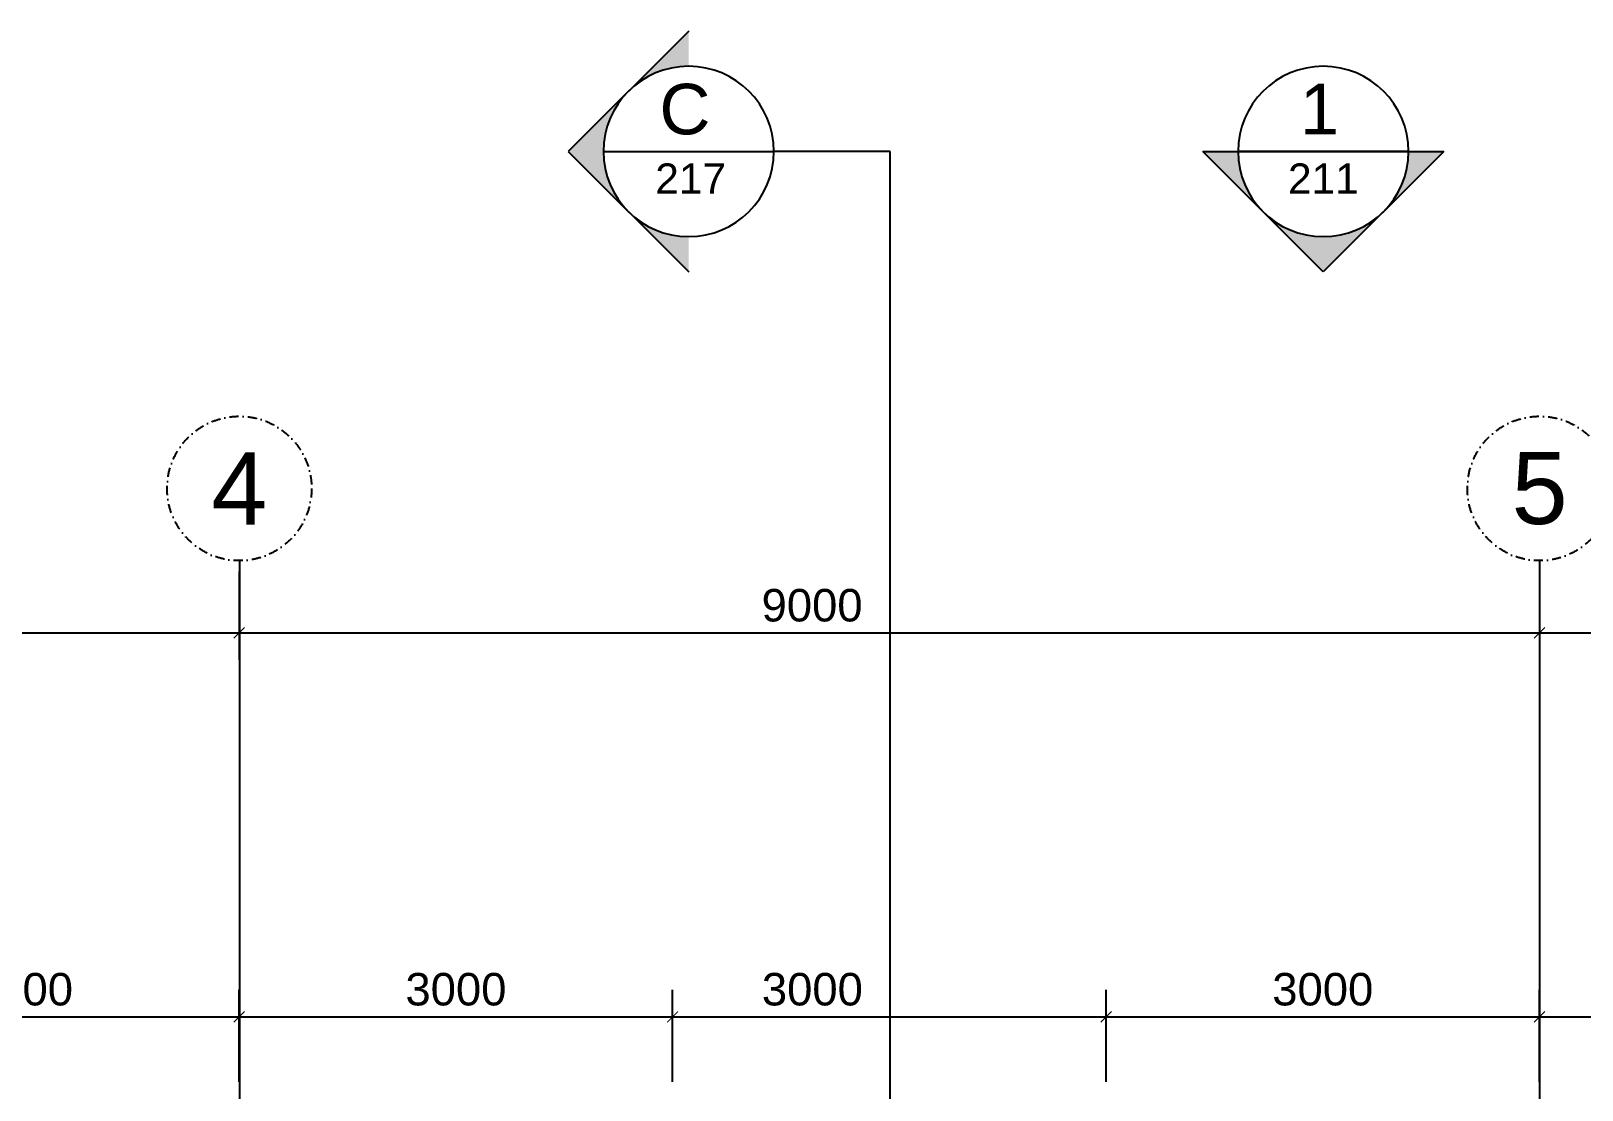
# Model space of a CAD drawing. Header units: millimetres. Extents: x 0 to 70486, y 148 to 42536.
# Drawn here: x 34058 to 44793, y 35202 to 42536 of the extents above; entities that cross this region are included whole.
import ezdxf

# ---------------------------------------------------------------- set-up
doc = ezdxf.new("R2010")
doc.units = ezdxf.units.MM
doc.linetypes.add('CENTERX2', pattern=[101.60000000000001, 63.5, -12.7, 12.7, -12.7])
doc.linetypes.add('DASHDOT', pattern=[25.4, 12.7, -6.35, 0, -6.35])
doc.layers.get('Defpoints').update_dxf_attribs({"color": 8})
for name, color, linetype in [('DLN020__', 8, 'DASHDOT'), ('GBP Dim', 8, 'Continuous'), ('GBP_MARKS', 8, 'Continuous'), ('grid', 8, 'CENTERX2'), ('RCP_text', 8, 'Continuous'), ('TEXT Ref', 8, 'Continuous')]:
    doc.layers.add(name, color=color, linetype=linetype)
doc.styles.add('BH', font='arial.ttf')
doc.styles.add('SWIS721LT450', font='swissl.ttf')
doc.dimstyles.new('200 GBP', dxfattribs={"dimscale": 1.5, "dimtxt": 150, "dimasz": 50, "dimexe": 125, "dimexo": 50, "dimgap": 50, "dimtad": 1, "dimdec": 0, "dimzin": 0, "dimdsep": 46, "dimtxsty": 'BH', "dimblk": 'ARCHTICK', "dimcen": 0.09, "dimdle": 125, "dimclrd": 9, "dimclre": 9, "dimclrt": 1, "dimadec": 0, "dimazin": 0, "dimtfac": 1, "dimtdec": 0, "dimtix": 1, "dimtmove": 2, "dimatfit": 3, "dimldrblk": 'ARCHTICK', "dimfxl": 300, "dimfxlon": 1, "dimtolj": 1, "dimtzin": 0, "dimarcsym": 0})

# ---------------------------------------------------------------- blocks, each defined once
blk = doc.blocks.new('_ArchTick')
at = {"color": 0, "const_width": 0.1}
blk.add_lwpolyline([(0.5, 0.5), (-0.5, -0.5)], dxfattribs=at)
blk = doc.blocks.new('*D280')
at = {"layer": 'Defpoints', "color": 0, "transparency": 16777216}
for p in [(26499.00560949474, 38867.78641115013), (35499.00560949474, 38867.78641069878), (35499.00560949474, 38367.7864106549)]:
    blk.add_point(p, dxfattribs=at)
at = {"layer": 'GBP Dim', "color": 9, "lineweight": -2, "transparency": 16777216}
for p, q in [((26499.00560949474, 38792.78641115013), (26499.00560949474, 38180.2864106549)), ((35499.00560949474, 38792.78641069878), (35499.00560949474, 38180.2864106549)), ((26311.50560949474, 38367.7864106549), (35686.50560949474, 38367.7864106549))]:
    blk.add_line(p, q, dxfattribs=at)
at = {"layer": 'GBP Dim', "color": 9, "lineweight": -2, "transparency": 16777216, "xscale": 75, "yscale": 75, "zscale": 75, "rotation": 180}
blk.add_blockref('_ArchTick', (26499.00560949474, 38367.7864106549), dxfattribs=at)
at = {"layer": 'GBP Dim', "color": 9, "lineweight": -2, "transparency": 16777216, "xscale": 75, "yscale": 75, "zscale": 75}
blk.add_blockref('_ArchTick', (35499.00560949474, 38367.7864106549), dxfattribs=at)
at = {"layer": 'GBP Dim', "transparency": 16777216, "insert": (30999.00560949474, 38557.66533289228), "char_height": 225, "attachment_point": 5, "style": 'BH'}
blk.add_mtext('\\A1;9000', dxfattribs=at)
blk = doc.blocks.new('*D281')
at = {"layer": 'Defpoints', "color": 0, "transparency": 16777216}
for p in [(35499.00560949473, 38867.78641066863), (44499.00560949476, 38867.78641018714), (44499.00560949476, 38367.78641015012)]:
    blk.add_point(p, dxfattribs=at)
at = {"layer": 'GBP Dim', "color": 9, "lineweight": -2, "transparency": 16777216}
for p, q in [((35499.00560949473, 38792.78641066863), (35499.00560949473, 38180.28641015012)), ((44499.00560949476, 38792.78641018714), (44499.00560949476, 38180.28641015012)), ((35311.50560949473, 38367.78641015012), (44686.50560949476, 38367.78641015012))]:
    blk.add_line(p, q, dxfattribs=at)
at = {"layer": 'GBP Dim', "color": 9, "lineweight": -2, "transparency": 16777216, "xscale": 75, "yscale": 75, "zscale": 75, "rotation": 180}
blk.add_blockref('_ArchTick', (35499.00560949473, 38367.78641015012), dxfattribs=at)
at = {"layer": 'GBP Dim', "color": 9, "lineweight": -2, "transparency": 16777216, "xscale": 75, "yscale": 75, "zscale": 75}
blk.add_blockref('_ArchTick', (44499.00560949476, 38367.78641015012), dxfattribs=at)
at = {"layer": 'GBP Dim', "transparency": 16777216, "insert": (39464.14998830494, 38557.66533238755), "char_height": 225, "attachment_point": 5, "style": 'BH'}
blk.add_mtext('\\A1;9000', dxfattribs=at)
blk = doc.blocks.new('*D282')
at = {"layer": 'Defpoints', "color": 0, "transparency": 16777216}
for p in [(44499.00560949474, 38867.78641015699), (53499.00560949474, 38867.78640816105), (53499.00560949474, 38367.78640964534)]:
    blk.add_point(p, dxfattribs=at)
at = {"layer": 'GBP Dim', "color": 9, "lineweight": -2, "transparency": 16777216}
for p, q in [((44499.00560949474, 38792.78641015699), (44499.00560949474, 38180.28640964534)), ((53499.00560949474, 38792.78640816105), (53499.00560949474, 38180.28640964534)), ((44311.50560949474, 38367.78640964534), (53686.50560949474, 38367.78640964534))]:
    blk.add_line(p, q, dxfattribs=at)
at = {"layer": 'GBP Dim', "color": 9, "lineweight": -2, "transparency": 16777216, "xscale": 75, "yscale": 75, "zscale": 75, "rotation": 180}
blk.add_blockref('_ArchTick', (44499.00560949474, 38367.78640964534), dxfattribs=at)
at = {"layer": 'GBP Dim', "color": 9, "lineweight": -2, "transparency": 16777216, "xscale": 75, "yscale": 75, "zscale": 75}
blk.add_blockref('_ArchTick', (53499.00560949474, 38367.78640964534), dxfattribs=at)
at = {"layer": 'GBP Dim', "transparency": 16777216, "insert": (48999.00560949474, 38557.66533188272), "char_height": 225, "attachment_point": 5, "style": 'BH'}
blk.add_mtext('\\A1;9000', dxfattribs=at)
blk = doc.blocks.new('*D412')
at = {"layer": 'Defpoints', "color": 0, "transparency": 16777216}
for p in [(35499.00560709574, 35708.28641282069), (35499.00560709574, 31437.21383026778), (32499.00575241354, 31217.09152486606)]:
    blk.add_point(p, dxfattribs=at)
at = {"layer": 'GBP Dim', "color": 9, "lineweight": -2, "transparency": 16777216}
for p, q in [((32499.00575241354, 35258.28641282069), (32499.00575241354, 35895.78641282069)), ((35499.00560709574, 35258.28641282069), (35499.00560709574, 35895.78641282069)), ((32311.50575241354, 35708.28641282069), (35686.50560709574, 35708.28641282069))]:
    blk.add_line(p, q, dxfattribs=at)
at = {"layer": 'GBP Dim', "color": 9, "lineweight": -2, "transparency": 16777216, "xscale": 75, "yscale": 75, "zscale": 75, "rotation": 180}
blk.add_blockref('_ArchTick', (32499.00575241354, 35708.28641282069), dxfattribs=at)
at = {"layer": 'GBP Dim', "color": 9, "lineweight": -2, "transparency": 16777216, "xscale": 75, "yscale": 75, "zscale": 75}
blk.add_blockref('_ArchTick', (35499.00560709574, 35708.28641282069), dxfattribs=at)
at = {"layer": 'GBP Dim', "transparency": 16777216, "insert": (33999.00567975464, 35898.24207448508), "char_height": 225, "attachment_point": 5, "style": 'BH'}
blk.add_mtext('\\A1;3000', dxfattribs=at)
blk = doc.blocks.new('*D413')
at = {"layer": 'Defpoints', "color": 0, "transparency": 16777216}
for p in [(38499.00560712855, 35708.28641282069), (38499.00560712855, 31657.09152432263), (35499.00560709574, 31437.21383026778)]:
    blk.add_point(p, dxfattribs=at)
at = {"layer": 'GBP Dim', "color": 9, "lineweight": -2, "transparency": 16777216}
for p, q in [((35499.00560709574, 35258.28641282069), (35499.00560709574, 35895.78641282069)), ((38499.00560712855, 35258.28641282069), (38499.00560712855, 35895.78641282069)), ((35311.50560709574, 35708.28641282069), (38686.50560712855, 35708.28641282069))]:
    blk.add_line(p, q, dxfattribs=at)
at = {"layer": 'GBP Dim', "color": 9, "lineweight": -2, "transparency": 16777216, "xscale": 75, "yscale": 75, "zscale": 75, "rotation": 180}
blk.add_blockref('_ArchTick', (35499.00560709574, 35708.28641282069), dxfattribs=at)
at = {"layer": 'GBP Dim', "color": 9, "lineweight": -2, "transparency": 16777216, "xscale": 75, "yscale": 75, "zscale": 75}
blk.add_blockref('_ArchTick', (38499.00560712855, 35708.28641282069), dxfattribs=at)
at = {"layer": 'GBP Dim', "transparency": 16777216, "insert": (36999.00560711214, 35898.24207448508), "char_height": 225, "attachment_point": 5, "style": 'BH'}
blk.add_mtext('\\A1;3000', dxfattribs=at)
blk = doc.blocks.new('*D414')
at = {"layer": 'Defpoints', "color": 0, "transparency": 16777216}
for p in [(41499.00560739341, 35708.28641282069), (41499.00560739341, 31877.213829746), (38499.00560712855, 31657.09152432263)]:
    blk.add_point(p, dxfattribs=at)
at = {"layer": 'GBP Dim', "color": 9, "lineweight": -2, "transparency": 16777216}
for p, q in [((38499.00560712855, 35258.28641282069), (38499.00560712855, 35895.78641282069)), ((41499.00560739341, 35258.28641282069), (41499.00560739341, 35895.78641282069)), ((38311.50560712855, 35708.28641282069), (41686.50560739341, 35708.28641282069))]:
    blk.add_line(p, q, dxfattribs=at)
at = {"layer": 'GBP Dim', "color": 9, "lineweight": -2, "transparency": 16777216, "xscale": 75, "yscale": 75, "zscale": 75, "rotation": 180}
blk.add_blockref('_ArchTick', (38499.00560712855, 35708.28641282069), dxfattribs=at)
at = {"layer": 'GBP Dim', "color": 9, "lineweight": -2, "transparency": 16777216, "xscale": 75, "yscale": 75, "zscale": 75}
blk.add_blockref('_ArchTick', (41499.00560739341, 35708.28641282069), dxfattribs=at)
at = {"layer": 'GBP Dim', "transparency": 16777216, "insert": (39466.1304761871, 35898.24207448505), "char_height": 225, "attachment_point": 5, "style": 'BH'}
blk.add_mtext('\\A1;3000', dxfattribs=at)
blk = doc.blocks.new('*D415')
at = {"layer": 'Defpoints', "color": 0, "transparency": 16777216}
for p in [(44499.00560740501, 35708.28641282069), (44499.00560740501, 32097.21382947499), (41499.00560739341, 31877.213829746)]:
    blk.add_point(p, dxfattribs=at)
at = {"layer": 'GBP Dim', "color": 9, "lineweight": -2, "transparency": 16777216}
for p, q in [((41499.00560739341, 35258.28641282069), (41499.00560739341, 35895.78641282069)), ((44499.00560740501, 35258.28641282069), (44499.00560740501, 35895.78641282069)), ((41311.50560739341, 35708.28641282069), (44686.50560740501, 35708.28641282069))]:
    blk.add_line(p, q, dxfattribs=at)
at = {"layer": 'GBP Dim', "color": 9, "lineweight": -2, "transparency": 16777216, "xscale": 75, "yscale": 75, "zscale": 75, "rotation": 180}
blk.add_blockref('_ArchTick', (41499.00560739341, 35708.28641282069), dxfattribs=at)
at = {"layer": 'GBP Dim', "color": 9, "lineweight": -2, "transparency": 16777216, "xscale": 75, "yscale": 75, "zscale": 75}
blk.add_blockref('_ArchTick', (44499.00560740501, 35708.28641282069), dxfattribs=at)
at = {"layer": 'GBP Dim', "transparency": 16777216, "insert": (42999.00560739921, 35898.24207448508), "char_height": 225, "attachment_point": 5, "style": 'BH'}
blk.add_mtext('\\A1;3000', dxfattribs=at)
blk = doc.blocks.new('*D416')
at = {"layer": 'Defpoints', "color": 0, "transparency": 16777216}
for p in [(47499.00560704226, 35708.28641282069), (44499.00560740501, 32097.21382947499), (47499.00560704226, 31815.87026250525)]:
    blk.add_point(p, dxfattribs=at)
at = {"layer": 'GBP Dim', "color": 9, "lineweight": -2, "transparency": 16777216}
for p, q in [((44499.00560740501, 35258.28641282069), (44499.00560740501, 35895.78641282069)), ((47499.00560704226, 35258.28641282069), (47499.00560704226, 35895.78641282069)), ((44311.50560740501, 35708.28641282069), (47686.50560704226, 35708.28641282069))]:
    blk.add_line(p, q, dxfattribs=at)
at = {"layer": 'GBP Dim', "color": 9, "lineweight": -2, "transparency": 16777216, "xscale": 75, "yscale": 75, "zscale": 75, "rotation": 180}
blk.add_blockref('_ArchTick', (44499.00560740501, 35708.28641282069), dxfattribs=at)
at = {"layer": 'GBP Dim', "color": 9, "lineweight": -2, "transparency": 16777216, "xscale": 75, "yscale": 75, "zscale": 75}
blk.add_blockref('_ArchTick', (47499.00560704226, 35708.28641282069), dxfattribs=at)
at = {"layer": 'GBP Dim', "transparency": 16777216, "insert": (45999.00560722363, 35898.24207448508), "char_height": 225, "attachment_point": 5, "style": 'BH'}
blk.add_mtext('\\A1;3000', dxfattribs=at)
blk = doc.blocks.new('A$C65CE4B9A')
at = {"layer": 'DLN020__', "ltscale": 5}
for centre in [(-31999.99999872457, 11000.00000184932), (-22999.99999872455, 11000.00000133767)]:
    blk.add_circle(centre, 500, dxfattribs=at)
at = {"layer": 'grid', "ltscale": 200}
for p, q in [((-31999.99999973627, 10500.00000184932), (-32000.00000136859, -20449.99999957926)), ((-22999.99999973627, 10500.00000133767), (-23000.00000136859, -20449.99999957926))]:
    blk.add_line(p, q, dxfattribs=at)
at = {"layer": 'DLN020__', "ltscale": 5, "char_height": 500, "width": 746.1634643803918, "attachment_point": 5, "style": 'SWIS721LT450'}
for s, insert in [('4', (-31999.99999872457, 11000.00000184932)), ('5', (-22999.99999872455, 11000.00000133767))]:
    blk.add_mtext(s, dxfattribs=dict(at, insert=insert))

msp = doc.modelspace()

# ---------------------------------------------------------------- hatches: boundary and pattern name
at = {"layer": 'GBP_MARKS'}
h = msp.add_hatch(color=256, dxfattribs=at)
edge = h.paths.add_edge_path()
edge.add_arc((38609.93232276697, 41701.88274774142), 589.8635636727558, 450, 495.00000000001603, ccw=False)
edge.add_line((38609.93232276697, 42291.74631141429), (38609.93232276697, 42536.07579943677))
edge.add_line((38609.93232276697, 42536.07579943677), (38192.83579691905, 42118.9792735891))
edge = h.paths.add_edge_path()
edge.add_arc((38609.93232276697, 41701.88274774142), 589.8635636727558, 225.000000000008, 270, ccw=False)
edge.add_line((38192.83579691952, 41284.78622189362), (38609.93232276697, 40867.68969604594))
edge.add_line((38609.93232276697, 40867.68969604594), (38609.93232276697, 41112.01918406866))
edge = h.paths.add_edge_path()
edge.add_arc((38609.93232276697, 41701.88274774142), 589.8635636727558, 135.000000000016, 225.000000000008, ccw=False)
edge.add_line((38192.83579691905, 42118.9792735891), (37775.73927107161, 41701.88274774142))
edge.add_line((37775.73927107161, 41701.88274774142), (38192.83579691952, 41284.78622189397))
h = msp.add_hatch(color=256, dxfattribs=at)
edge = h.paths.add_edge_path(flags=16)
edge.add_line((43592.37311965802, 41701.88274774142), (42412.64599231274, 41701.88274774118))
edge.add_arc((43002.50955598585, 41701.88274774142), 589.8635636727558, 180, 360)
h.paths.add_polyline_path([(42168.31650429049, 41701.88274774142), (43836.7026076812, 41701.88274774142), (43002.50955598585, 40867.68969604571)])
at = {"layer": 'RCP_text'}
h = msp.add_hatch(color=256, dxfattribs=at)
edge = h.paths.add_edge_path()
edge.add_arc((38609.93232269518, 41701.97946188273), 589.8635636727558, 450, 495.00000000001603, ccw=False)
edge.add_line((38609.93232269518, 42291.8430255556), (38609.93232269518, 42536.17251357809))
edge.add_line((38609.93232269518, 42536.17251357809), (38192.83579684727, 42119.07598773041))
edge = h.paths.add_edge_path()
edge.add_arc((38609.93232269518, 41701.97946188273), 589.8635636727558, 225.000000000008, 270, ccw=False)
edge.add_line((38192.83579684774, 41284.88293603493), (38609.93232269518, 40867.78641018725))
edge.add_line((38609.93232269518, 40867.78641018725), (38609.93232269518, 41112.11589820997))
edge = h.paths.add_edge_path()
edge.add_arc((38609.93232269518, 41701.97946188273), 589.8635636727558, 135.000000000016, 225.000000000008, ccw=False)
edge.add_line((38192.83579684727, 42119.07598773041), (37775.73927099982, 41701.97946188273))
edge.add_line((37775.73927099982, 41701.97946188273), (38192.83579684774, 41284.88293603528))
h = msp.add_hatch(color=256, dxfattribs=at)
edge = h.paths.add_edge_path()
edge.add_arc((38609.93232269518, 41701.97946188273), 589.8635636727558, 450, 495.00000000001603, ccw=False)
edge.add_line((38609.93232269518, 42291.8430255556), (38609.93232269518, 42536.17251357809))
edge.add_line((38609.93232269518, 42536.17251357809), (38192.83579684727, 42119.07598773041))
edge = h.paths.add_edge_path()
edge.add_arc((38609.93232269518, 41701.97946188273), 589.8635636727558, 225.000000000008, 270, ccw=False)
edge.add_line((38192.83579684774, 41284.88293603493), (38609.93232269518, 40867.78641018725))
edge.add_line((38609.93232269518, 40867.78641018725), (38609.93232269518, 41112.11589820997))
edge = h.paths.add_edge_path()
edge.add_arc((38609.93232269518, 41701.97946188273), 589.8635636727558, 135.000000000016, 225.000000000008, ccw=False)
edge.add_line((38192.83579684727, 42119.07598773041), (37775.73927099982, 41701.97946188273))
edge.add_line((37775.73927099982, 41701.97946188273), (38192.83579684774, 41284.88293603528))
h = msp.add_hatch(color=256, dxfattribs=at)
edge = h.paths.add_edge_path()
edge.add_arc((38609.93232276696, 41701.88274774142), 589.8635636727558, 450, 495.00000000001603, ccw=False)
edge.add_line((38609.93232276696, 42291.74631141429), (38609.93232276696, 42536.07579943677))
edge.add_line((38609.93232276696, 42536.07579943677), (38192.83579691905, 42118.9792735891))
edge = h.paths.add_edge_path()
edge.add_arc((38609.93232276696, 41701.88274774142), 589.8635636727558, 225.000000000008, 270, ccw=False)
edge.add_line((38192.83579691951, 41284.78622189362), (38609.93232276696, 40867.68969604594))
edge.add_line((38609.93232276696, 40867.68969604594), (38609.93232276696, 41112.01918406866))
edge = h.paths.add_edge_path()
edge.add_arc((38609.93232276696, 41701.88274774142), 589.8635636727558, 135.000000000016, 225.000000000008, ccw=False)
edge.add_line((38192.83579691905, 42118.9792735891), (37775.7392710716, 41701.88274774142))
edge.add_line((37775.7392710716, 41701.88274774142), (38192.83579691951, 41284.78622189397))
h = msp.add_hatch(color=256, dxfattribs=at)
edge = h.paths.add_edge_path(flags=16)
edge.add_line((43592.37311958629, 41701.97946188273), (42412.64599224101, 41701.9794618825))
edge.add_arc((43002.50955591412, 41701.97946188273), 589.8635636727558, 180, 360)
h.paths.add_polyline_path([(42168.31650421876, 41701.97946188273), (43836.70260760948, 41701.97946188273), (43002.50955591412, 40867.78641018702)])
h = msp.add_hatch(color=256, dxfattribs=at)
edge = h.paths.add_edge_path(flags=16)
edge.add_line((43592.37311958629, 41701.97946188273), (42412.64599224101, 41701.9794618825))
edge.add_arc((43002.50955591412, 41701.97946188273), 589.8635636727558, 180, 360)
h.paths.add_polyline_path([(42168.31650421876, 41701.97946188273), (43836.70260760948, 41701.97946188273), (43002.50955591412, 40867.78641018702)])
h = msp.add_hatch(color=256, dxfattribs=at)
edge = h.paths.add_edge_path(flags=16)
edge.add_line((43592.37311965801, 41701.88274774142), (42412.64599231273, 41701.88274774118))
edge.add_arc((43002.50955598584, 41701.88274774142), 589.8635636727558, 180, 360)
h.paths.add_polyline_path([(42168.31650429048, 41701.88274774142), (43836.7026076812, 41701.88274774142), (43002.50955598584, 40867.68969604571)])

# ---------------------------------------------------------------- linework, layer by layer
at = {"layer": 'GBP_MARKS'}
for p, q in [((38609.93232276697, 42536.07579943677, 0.0001196746218716909), (37775.73927107161, 41701.88274774142, 0.0001196746218716909)), ((37775.73927107161, 41701.88274774142, 0.0001196746218716909), (38609.93232276697, 40867.68969604594, 0.0001196746218716909)), ((38020.06875909433, 41701.88274774142, 0.0001196746218716909), (39199.79588643972, 41701.88274774142, 0.0001196746218716909)), ((43002.50955598585, 40867.68969604571), (42168.31650429049, 41701.88274774142)), ((42168.31650429049, 41701.88274774142), (43836.7026076812, 41701.88274774142)), ((43592.37311965802, 41701.88274774142), (42412.64599231274, 41701.88274774118)), ((43836.7026076812, 41701.88274774142), (43002.50955598585, 40867.68969604571))]:
    msp.add_line(p, q, dxfattribs=at)
at = {"layer": 'GBP_MARKS', "ltscale": 50}
msp.add_line((40004.06875902254, 33318.36689444527, 0.0001196746218716909), (40004.06875902254, 41701.97946188273, 0.0001196746218716909), dxfattribs=at)
at = {"layer": 'GBP_MARKS', "ltscale": 50, "elevation": 0.0001196746218716909}
msp.add_lwpolyline([(40004.06875902254, 41701.97946188273), (39199.79588636794, 41701.97946188273)], dxfattribs=at)
at = {"layer": 'GBP_MARKS'}
for centre, start, end in [((38609.93232276697, 41701.88274774142, 0.0001196746218716909), 90, 270), ((38609.93232276697, 41701.88274774142, 0.0001196746218716909), 270, 90), ((43002.50955598585, 41701.88274774142), 0, 180), ((43002.50955598585, 41701.88274774142), 180, 0)]:
    msp.add_arc(centre, 589.8635636727558, start, end, dxfattribs=at)
at = {"layer": 'RCP_text'}
for p, q in [((38609.93232269518, 42536.17251357809, 0.0001196746218716909), (37775.73927099982, 41701.97946188273, 0.0001196746218716909)), ((38609.93232269518, 42536.17251357809, 0.0001196746218716909), (37775.73927099982, 41701.97946188273, 0.0001196746218716909)), ((38609.93232276696, 42536.07579943677, 0.0001196746218716909), (37775.7392710716, 41701.88274774142, 0.0001196746218716909)), ((37775.73927099982, 41701.97946188273, 0.0001196746218716909), (38609.93232269518, 40867.78641018725, 0.0001196746218716909)), ((37775.73927099982, 41701.97946188273, 0.0001196746218716909), (38609.93232269518, 40867.78641018725, 0.0001196746218716909)), ((37775.7392710716, 41701.88274774142, 0.0001196746218716909), (38609.93232276696, 40867.68969604594, 0.0001196746218716909)), ((38020.06875902254, 41701.97946188273, 0.0001196746218716909), (39199.79588636794, 41701.97946188273, 0.0001196746218716909)), ((38020.06875902254, 41701.97946188273, 0.0001196746218716909), (39199.79588636794, 41701.97946188273, 0.0001196746218716909)), ((38020.06875909432, 41701.88274774142, 0.0001196746218716909), (39199.79588643972, 41701.88274774142, 0.0001196746218716909)), ((43002.50955591412, 40867.78641018702), (42168.31650421876, 41701.97946188273)), ((42168.31650421876, 41701.97946188273), (43836.70260760948, 41701.97946188273)), ((43002.50955591412, 40867.78641018702), (42168.31650421876, 41701.97946188273)), ((42168.31650421876, 41701.97946188273), (43836.70260760948, 41701.97946188273)), ((43002.50955598584, 40867.68969604571), (42168.31650429048, 41701.88274774142)), ((42168.31650429048, 41701.88274774142), (43836.7026076812, 41701.88274774142)), ((43592.37311958629, 41701.97946188273), (42412.64599224101, 41701.9794618825)), ((43592.37311958629, 41701.97946188273), (42412.64599224101, 41701.9794618825)), ((43592.37311965801, 41701.88274774142), (42412.64599231273, 41701.88274774118)), ((43836.70260760948, 41701.97946188273), (43002.50955591412, 40867.78641018702)), ((43836.70260760948, 41701.97946188273), (43002.50955591412, 40867.78641018702)), ((43836.7026076812, 41701.88274774142), (43002.50955598584, 40867.68969604571))]:
    msp.add_line(p, q, dxfattribs=at)
for centre, start, end in [((38609.93232269518, 41701.97946188273, 0.0001196746218716909), 90, 270), ((38609.93232269518, 41701.97946188273, 0.0001196746218716909), 90, 270), ((38609.93232276696, 41701.88274774142, 0.0001196746218716909), 90, 270), ((38609.93232269518, 41701.97946188273, 0.0001196746218716909), 270, 90), ((38609.93232269518, 41701.97946188273, 0.0001196746218716909), 270, 90), ((38609.93232276696, 41701.88274774142, 0.0001196746218716909), 270, 90), ((43002.50955591412, 41701.97946188273), 0, 180), ((43002.50955591412, 41701.97946188273), 0, 180), ((43002.50955598584, 41701.88274774142), 0, 180), ((43002.50955591412, 41701.97946188273), 180, 0), ((43002.50955591412, 41701.97946188273), 180, 0), ((43002.50955598584, 41701.88274774142), 180, 0)]:
    msp.add_arc(centre, 589.8635636727558, start, end, dxfattribs=at)

# ---------------------------------------------------------------- block references
at = {"layer": 'TEXT Ref'}
msp.add_blockref('A$C65CE4B9A', (67500.00560817597, 28367.88514851907), dxfattribs=at)

# ---------------------------------------------------------------- texts
at = {"layer": 'GBP_MARKS', "width": 888.0040119551122, "attachment_point": 2, "style": 'BH'}
for s, insert, char_height in [('C', (38584.01177866237, 42170.35345347342), 350), ('1', (42976.58901188073, 42170.35345347342), 350), ('\\P{\\H0.84x;217}', (38623.49740521515, 42035.78713007877), 250), ('\\P{\\H0.84x;211}', (43003.26151581759, 42035.68839040934), 250)]:
    msp.add_mtext(s, dxfattribs=dict(at, insert=insert, char_height=char_height))

# ---------------------------------------------------------------- dimensions: what is measured, and where the dimension line sits
at = {"layer": 'GBP Dim'}
for base, p1, p2, override, picture, middle in [((35499.00560949474, 38367.7864106549), (26499.00560949474, 38867.78641115013), (35499.00560949474, 38867.78641069878), {"dimclrt": 256}, '*D280', (30999.00560949474, 38557.66533289228)), ((53499.00560949474, 38367.78640964534), (44499.00560949474, 38867.78641015699), (53499.00560949474, 38867.78640816105), {"dimclrt": 256}, '*D282', (48999.00560949474, 38557.66533188272)), ((35499.00560709574, 35708.28641282069), (32499.00575241354, 31217.09152486606), (35499.00560709574, 31437.21383026778), {"dimclrt": 256, "dimfxl": 300, "dimfxlon": 1}, '*D412', (33999.00567975464, 35898.24207448508)), ((38499.00560712855, 35708.28641282069), (35499.00560709574, 31437.21383026778), (38499.00560712855, 31657.09152432263), {"dimclrt": 256, "dimfxl": 300, "dimfxlon": 1}, '*D413', (36999.00560711214, 35898.24207448508)), ((44499.00560740501, 35708.28641282069), (41499.00560739341, 31877.213829746), (44499.00560740501, 32097.21382947499), {"dimclrt": 256, "dimfxl": 300, "dimfxlon": 1}, '*D415', (42999.00560739921, 35898.24207448508)), ((47499.00560704226, 35708.28641282069), (44499.00560740501, 32097.21382947499), (47499.00560704226, 31815.87026250525), {"dimclrt": 256, "dimfxl": 300, "dimfxlon": 1}, '*D416', (45999.00560722363, 35898.24207448508))]:
    dim = msp.add_linear_dim(base=base, p1=p1, p2=p2, dimstyle='200 GBP', override=override, dxfattribs=at)
    dim.commit()
    dim.dimension.update_dxf_attribs({"geometry": picture, "text_midpoint": middle})
for base, p1, p2, override, picture, middle in [((44499.00560949476, 38367.78641015012), (35499.00560949473, 38867.78641066863), (44499.00560949476, 38867.78641018714), {"dimclrt": 256}, '*D281', (39464.14998830494, 38557.66533238755)), ((41499.00560739341, 35708.28641282069), (38499.00560712855, 31657.09152432263), (41499.00560739341, 31877.213829746), {"dimclrt": 256, "dimfxl": 300, "dimfxlon": 1}, '*D414', (39466.1304761871, 35898.24207448505))]:
    dim = msp.add_linear_dim(base=base, p1=p1, p2=p2, dimstyle='200 GBP', override=override, dxfattribs=at)
    dim.commit()
    dim.dimension.update_dxf_attribs({"geometry": picture, "text_midpoint": middle, "dimtype": 160})

doc.saveas('drawing.dxf')
